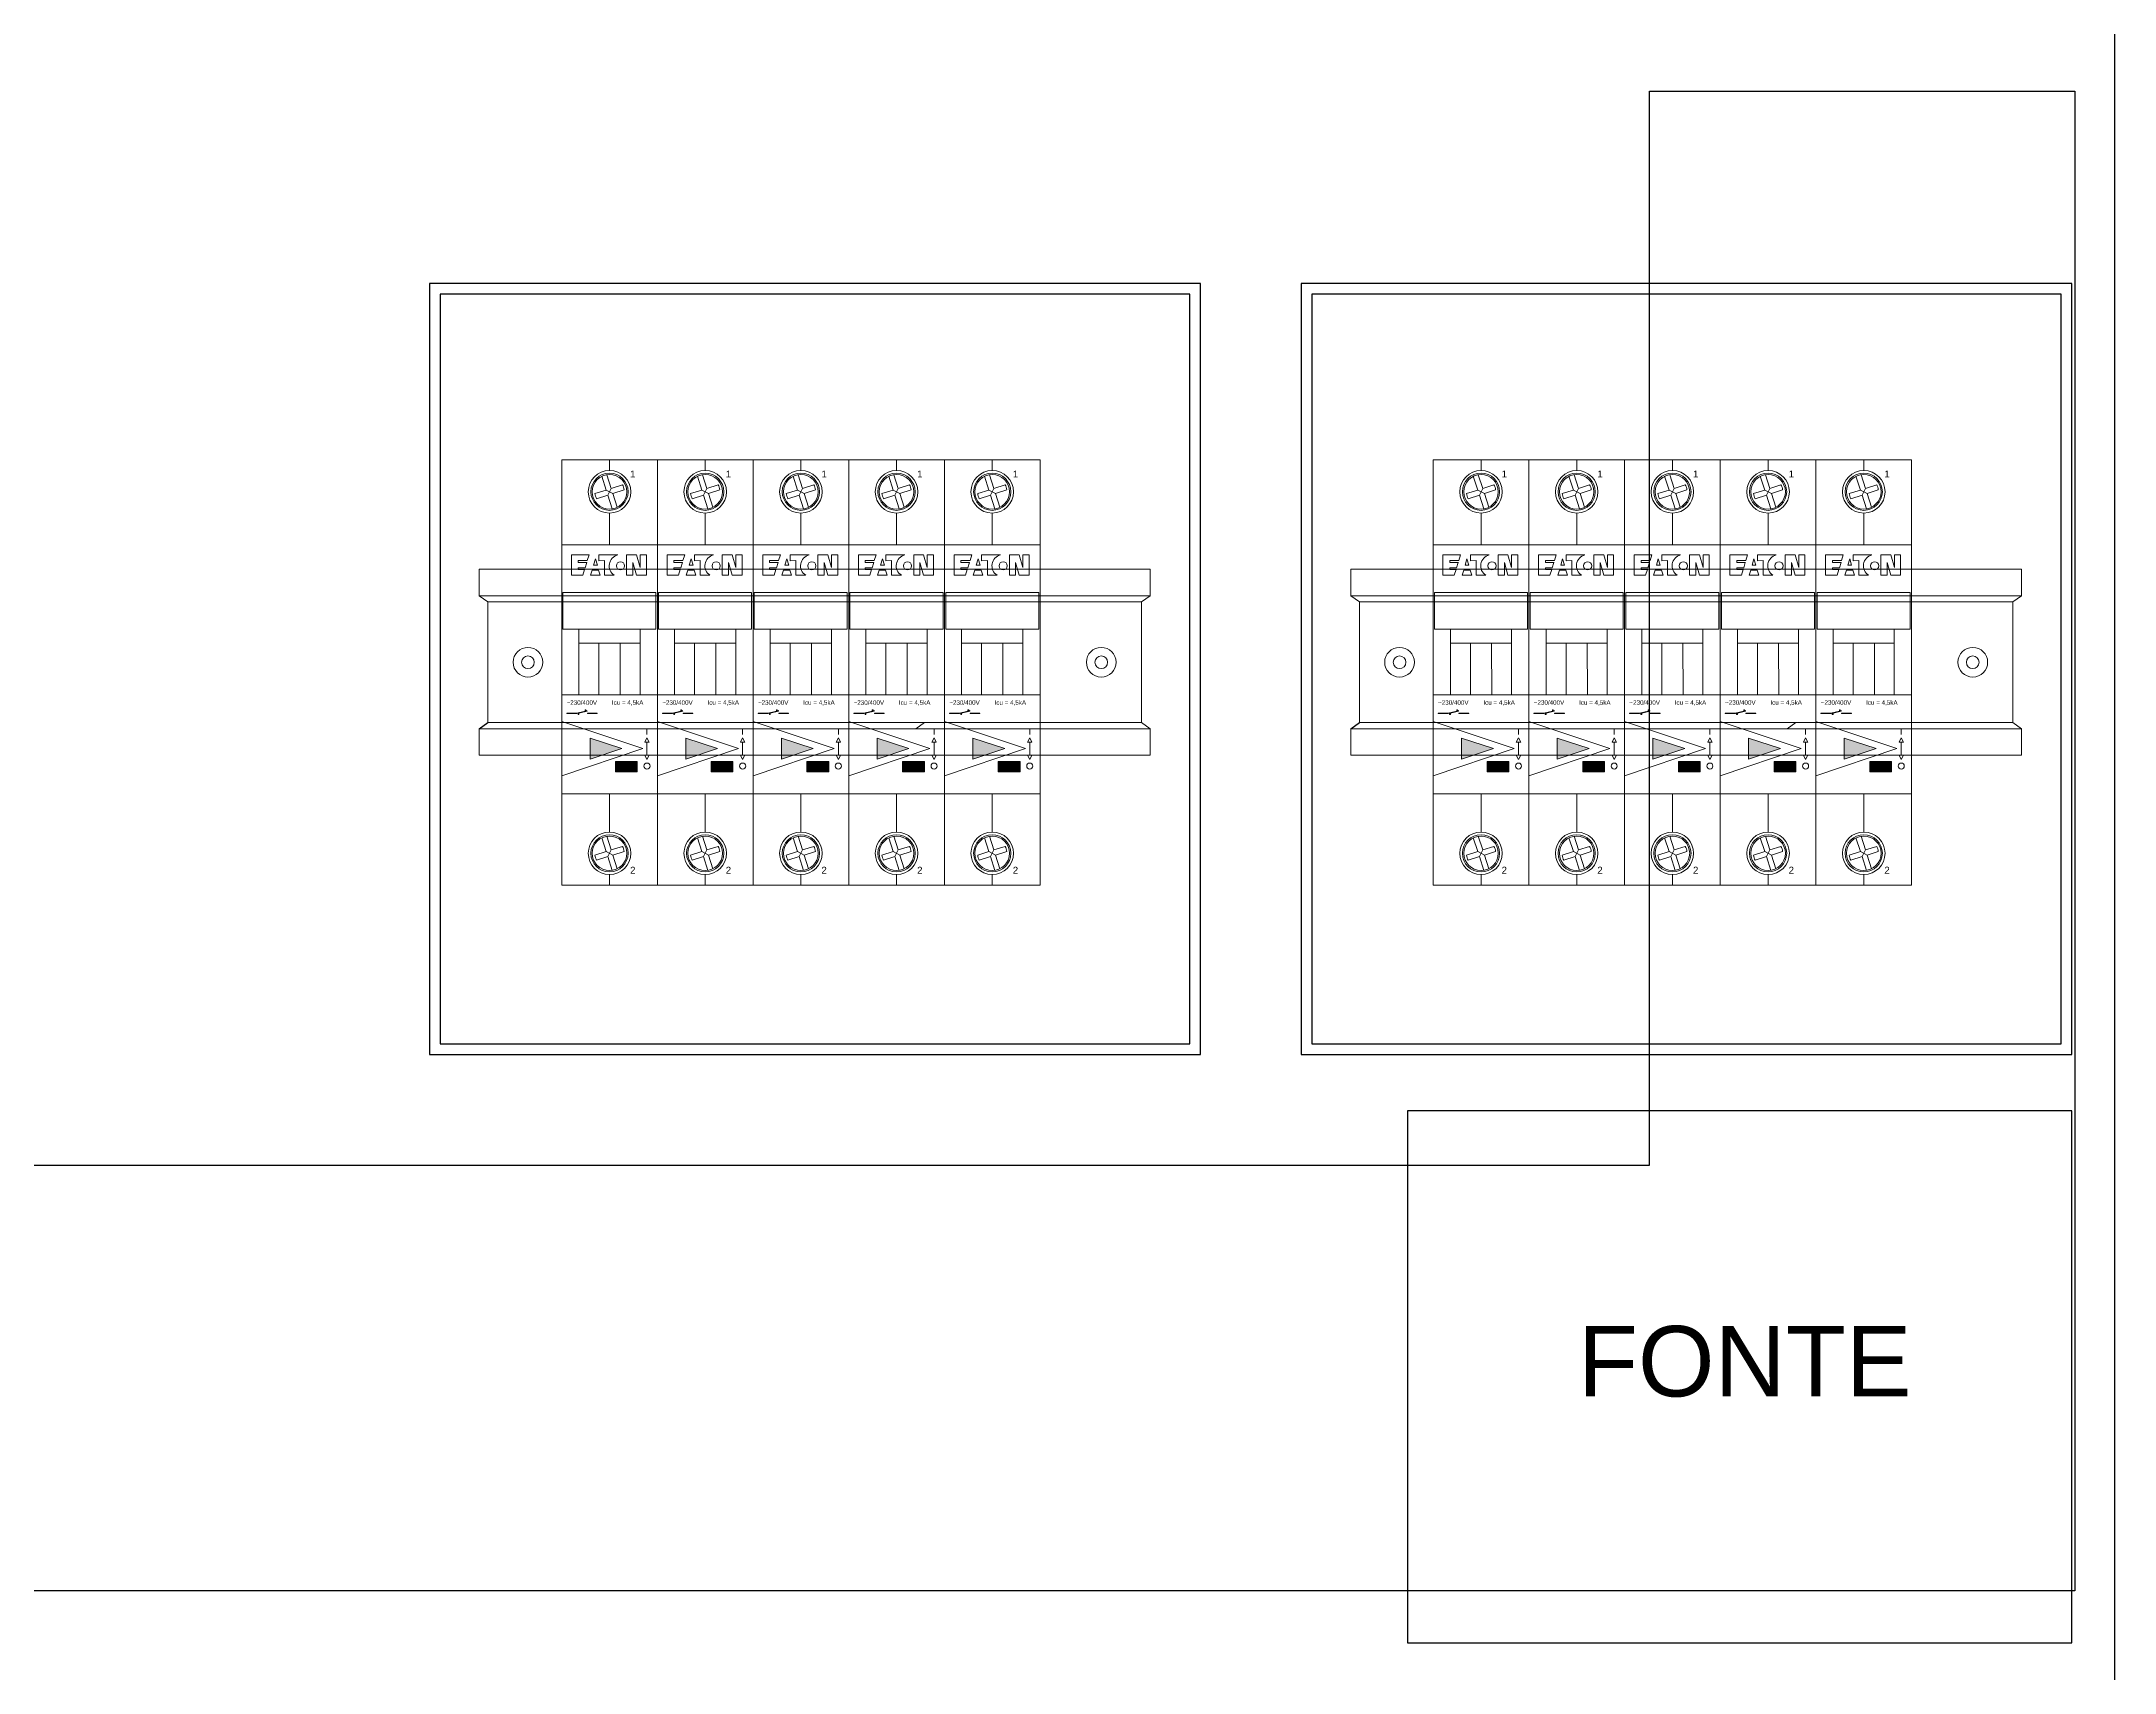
# Model space of a CAD drawing. Header units: millimetres. Extents: x 1729 to 7209, y 940 to 3564.
# Drawn here: x 2510.6 to 2900.6, y 1194.3 to 1501 of the extents above; entities that cross this region are included whole.
import ezdxf

# ---------------------------------------------------------------- set-up
doc = ezdxf.new("R2010")
doc.units = ezdxf.units.MM
doc.layers.add('Traço-fino', color=7, linetype='Continuous', transparency=0.7)
doc.styles.get("Standard").update_dxf_attribs({"font": 'arial.ttf'})

# ---------------------------------------------------------------- blocks, each defined once
blk = doc.blocks.new('A$C8af85e80')
at = {"lineweight": 0}
h = blk.add_hatch(color=256, dxfattribs=at)
h.paths.add_polyline_path([(6.68, 32.28), (6.68, 32.36), (4.83, 32.36), (4.83, 32.28)])
h.paths.add_polyline_path([(4.78, 32.74), (4.76, 32.83), (4.57, 32.78), (4.57, 32.99), (4.42, 32.99), (4.42, 32.75), (2.83, 32.37, -0.058386), (2.78, 32.36), (0.95, 32.36), (0.95, 32.28), (2.79, 32.28, 0.058386), (2.84, 32.28), (3.08, 32.34), (3.08, 32.12), (3.23, 32.12), (3.23, 32.38)])
h = blk.add_hatch(color=256, dxfattribs=at)
h.dxf.hatch_style = 1
h.paths.add_polyline_path([(5.34, 27.68), (5.34, 23.68), (11.34, 25.68)])
h = blk.add_hatch(color=256, dxfattribs=at)
h.dxf.hatch_style = 1
h.paths.add_polyline_path([(14.23, 21.35), (14.23, 23.25), (10.14, 23.25), (10.14, 21.35)], flags=17)
h.paths.add_polyline_path([(9.86, 21.23), (14.56, 21.23), (14.56, 23.23), (9.86, 23.23)], flags=9)
for p, q in [((0, 0), (0, 80)), ((0, 80), (18, 80)), ((9, 80), (9, 78)), ((18, 80), (18, 0)), ((8.37, 74.32), (9.63, 73.68)), ((9.32, 74.63), (8.68, 73.37)), ((9, 70), (9, 64)), ((0, 64), (18, 64)), ((1.82, 62.12), (5.15, 62.12)), ((1.82, 58.28), (1.82, 62.12)), ((3.1, 60.72), (3.1, 61.07)), ((3.1, 61.07), (4.82, 61.07)), ((3.1, 60.72), (4.73, 60.72)), ((3.1, 59.36), (3.1, 59.7)), ((3.1, 59.7), (4.41, 59.7)), ((3.1, 59.36), (4.31, 59.36)), ((3.97, 58.28), (4.31, 59.36)), ((4.41, 59.7), (4.72, 60.72)), ((4.82, 61.07), (5.15, 62.12)), ((5.74, 59.28), (5.42, 58.28)), ((5.74, 59.28), (6.94, 59.28)), ((6.35, 61.38), (5.99, 60.18)), ((5.99, 60.18), (6.72, 60.18)), ((6.35, 61.38), (6.72, 60.18)), ((6.94, 59.28), (7.26, 58.28)), ((6.99, 62.12), (6.99, 61.03)), ((6.99, 62.12), (10.55, 62.12)), ((8.08, 61.05), (6.99, 61.03)), ((8.08, 58.28), (8.08, 61.05)), ((12.22, 62.12), (14.07, 62.12)), ((12.22, 58.28), (12.22, 62.12)), ((13.39, 58.28), (13.39, 60.68)), ((13.39, 60.68), (14.07, 58.28)), ((14.76, 59.76), (14.07, 62.12)), ((14.76, 62.12), (15.93, 62.12)), ((14.76, 62.12), (14.76, 59.76)), ((15.93, 58.28), (15.93, 62.12)), ((0.24, 55.03), (17.74, 55.03)), ((0.24, 55.03), (0.24, 48.15)), ((1.82, 58.28), (3.97, 58.28)), ((5.42, 58.28), (7.26, 58.28)), ((8.08, 58.28), (9.9, 58.28)), ((12.22, 58.28), (13.39, 58.28)), ((14.07, 58.28), (15.93, 58.28)), ((17.74, 48.15), (17.74, 55.03)), ((0.24, 48.15), (3.24, 48.15)), ((0.24, 48.15), (17.74, 48.15)), ((3.24, 48.15), (3.24, 35.8)), ((14.74, 48.15), (17.74, 48.15)), ((14.74, 48.15), (14.74, 35.8)), ((3.24, 45.52), (14.74, 45.52)), ((6.99, 45.52), (7, 35.8)), ((10.99, 45.52), (11, 35.8)), ((0, 35.8), (18, 35.8)), ((2.78, 32.36), (0.95, 32.36)), ((0.95, 32.36), (0.95, 32.28)), ((2.79, 32.28), (0.95, 32.28)), ((4.42, 32.75), (2.83, 32.37)), ((3.08, 32.34), (2.84, 32.28)), ((3.08, 32.12), (3.08, 32.34)), ((3.23, 32.12), (3.08, 32.12)), ((4.78, 32.74), (3.23, 32.38)), ((3.23, 32.38), (3.23, 32.12)), ((4.42, 32.75), (4.42, 32.99)), ((4.42, 32.99), (4.57, 32.99)), ((4.57, 32.99), (4.57, 32.78)), ((4.76, 32.83), (4.57, 32.78)), ((4.78, 32.74), (4.76, 32.83)), ((6.68, 32.36), (4.83, 32.36)), ((4.83, 32.36), (4.83, 32.28)), ((6.68, 32.28), (4.83, 32.28)), ((6.68, 32.36), (6.68, 32.28)), ((15.24, 25.68), (0, 30.76)), ((5.34, 23.68), (5.34, 27.68)), ((11.34, 25.68), (5.34, 27.68)), ((15.64, 26.91), (16.05, 27.71)), ((16.05, 28.33), (16.05, 29.5)), ((16.05, 27.71), (16.46, 26.91)), ((15.24, 25.68), (0, 20.6)), ((11.34, 25.68), (5.34, 23.68)), ((15.64, 26.91), (16.46, 26.91)), ((15.64, 24.46), (16.46, 24.46)), ((16.05, 23.66), (15.64, 24.46)), ((16.05, 24.46), (16.05, 26.91)), ((16.46, 24.46), (16.05, 23.66)), ((10.14, 23.25), (14.23, 23.25)), ((10.14, 21.35), (10.14, 23.25)), ((14.23, 21.35), (10.14, 21.35)), ((14.23, 23.25), (14.23, 21.35)), ((0, 17.2), (18, 17.2)), ((9, 10), (9, 17.2)), ((8.37, 6.32), (9.63, 5.68)), ((9.32, 6.63), (8.68, 5.37)), ((18, 0), (0, 0)), ((9, 0), (9, 2))]:
    blk.add_line(p, q, dxfattribs=at)
for points in [[(7.54, 76.9), (8.37, 74.32), (6.26, 73.64, 0.09123), (6.57, 72.69), (8.68, 73.37), (9.51, 70.79)], [(8.49, 77.21), (9.32, 74.63), (11.43, 75.31, -0.09123), (11.74, 74.36), (9.63, 73.68), (10.46, 71.1)], [(7.54, 8.9), (8.37, 6.32), (6.26, 5.64, 0.09123), (6.57, 4.69), (8.68, 5.37), (9.51, 2.79)], [(8.49, 9.21), (9.32, 6.63), (11.43, 7.31, -0.09123), (11.74, 6.36), (9.63, 5.68), (10.46, 3.1)]]:
    blk.add_lwpolyline(points, format="xyb", dxfattribs=at)
for centre, radius in [((9, 74), 4), ((9, 74), 3.25), ((11.06, 60.06), 0.77), ((16.05, 22.4), 0.569), ((9, 6), 4), ((9, 6), 3.25)]:
    blk.add_circle(centre, radius, dxfattribs=at)
at = {"lineweight": 0, "ltscale": 3}
for centre in [(9, 74), (9, 6)]:
    blk.add_circle(centre, 3.5, dxfattribs=at)
at = {"lineweight": 0}
for centre, radius, start, end in [((11.06, 60.06), 2.12, 103.9613, 236.9193), ((2.78, 32.58), 0.22, 270, 283.3659), ((2.79, 32.5), 0.22, 270, 283.3659)]:
    blk.add_arc(centre, radius, start, end, dxfattribs=at)
for s, height, p in [('1', 1.3, (12.87, 76.68)), ('~230/400V', 0.844, (0.92, 33.93)), ('Icu = 4,5kA', 0.8442, (9.44, 33.93)), ('3000', 1.3, (10.19, 21.59)), ('2', 1.3, (12.87, 2.17))]:
    blk.add_text(s, height=height, dxfattribs=at).set_placement(p)

msp = doc.modelspace()

# ---------------------------------------------------------------- linework, layer by layer
at = {"lineweight": 0}
for p, q in [((2675.119, 1401.801), (2675.119, 1401.801)), ((2719.183, 1401.801), (2719.183, 1401.801)), ((2839.075, 1401.801), (2839.075, 1401.801)), ((2883.14, 1401.801), (2883.14, 1401.801)), ((2675.119, 1371.801), (2676.743, 1372.957)), ((2719.183, 1371.801), (2717.559, 1372.957)), ((2839.075, 1371.801), (2840.7, 1372.957)), ((2883.14, 1371.801), (2881.516, 1372.957)), ((2675.119, 1366.801), (2675.119, 1366.801)), ((2719.183, 1366.801), (2719.183, 1366.801)), ((2839.075, 1366.801), (2839.075, 1366.801)), ((2883.14, 1366.801), (2883.14, 1366.801))]:
    msp.add_line(p, q, dxfattribs=at)
for p, q in [((2592.986, 1371.801), (2594.611, 1372.957)), ((2756.943, 1371.801), (2758.567, 1372.957))]:
    msp.add_line(p, q)
for points in [[(2900.631, 939.679), (1800.631, 939.679), (1800.631, 1739.679), (2900.631, 1739.679)], [(2583.654, 1310.517), (2728.654, 1310.517), (2728.654, 1455.517), (2583.654, 1455.517)], [(2747.611, 1310.517), (2892.611, 1310.517), (2892.611, 1455.517), (2747.611, 1455.517)], [(2585.654, 1312.517), (2726.654, 1312.517), (2726.654, 1453.517), (2585.654, 1453.517)], [(2749.611, 1312.517), (2890.611, 1312.517), (2890.611, 1453.517), (2749.611, 1453.517)], [(2767.611, 1199.901), (2892.611, 1199.901), (2892.611, 1299.901), (2767.611, 1299.901)]]:
    msp.add_lwpolyline(points, close=True)
for points in [[(2592.986, 1396.801), (2719.183, 1396.801), (2719.183, 1401.801), (2592.986, 1401.801), (2592.986, 1401.801), (2592.986, 1396.801)], [(2756.943, 1396.801), (2883.14, 1396.801), (2883.14, 1401.801), (2756.943, 1401.801), (2756.943, 1401.801), (2756.943, 1396.801)], [(2592.986, 1371.801), (2719.183, 1371.801), (2719.183, 1366.801), (2592.986, 1366.801), (2592.986, 1366.801), (2592.986, 1371.801)], [(2756.943, 1371.801), (2883.14, 1371.801), (2883.14, 1366.801), (2756.943, 1366.801), (2756.943, 1366.801), (2756.943, 1371.801)]]:
    msp.add_lwpolyline(points, close=True, dxfattribs=at)
for points in [[(2592.986, 1396.801), (2594.611, 1395.644), (2594.611, 1395.644)], [(2594.611, 1395.644), (2717.559, 1395.644), (2717.559, 1395.644), (2719.183, 1396.801)], [(2756.943, 1396.801), (2758.567, 1395.644), (2758.567, 1395.644)], [(2758.567, 1395.644), (2881.516, 1395.644), (2881.516, 1395.644), (2883.14, 1396.801)], [(2594.611, 1395.644), (2594.611, 1372.957), (2594.611, 1372.957), (2594.611, 1372.957), (2717.559, 1372.957), (2717.559, 1372.957), (2717.559, 1395.644)], [(2758.567, 1395.644), (2758.567, 1372.957), (2758.567, 1372.957), (2758.567, 1372.957), (2881.516, 1372.957), (2881.516, 1372.957), (2881.516, 1395.644)]]:
    msp.add_lwpolyline(points, dxfattribs=at)
for centre, radius in [((2602.16, 1384.301), 2.792), ((2602.16, 1384.301), 1.193), ((2710.009, 1384.301), 2.792), ((2710.009, 1384.301), 1.193), ((2766.117, 1384.301), 2.792), ((2766.117, 1384.301), 1.193), ((2873.966, 1384.301), 2.792), ((2873.966, 1384.301), 1.193)]:
    msp.add_circle(centre, radius, dxfattribs=at)
at = {"layer": 'Traço-fino'}
msp.add_lwpolyline([(1800.631, 1289.679), (2813.131, 1289.679), (2813.131, 1491.679), (2893.131, 1491.679), (2893.131, 1209.679), (2893.131, 1209.679), (1800.631, 1209.679)], dxfattribs=at)

# ---------------------------------------------------------------- block references
for p in [(2608.496, 1342.364), (2626.496, 1342.364), (2644.496, 1342.364), (2662.496, 1342.364), (2680.496, 1342.364), (2772.453, 1342.364), (2790.453, 1342.364), (2808.453, 1342.364), (2826.453, 1342.364), (2844.453, 1342.364)]:
    msp.add_blockref('A$C8af85e80', p)

# ---------------------------------------------------------------- texts
at = {"insert": (2799.658, 1259.474), "char_height": 13.2641, "attachment_point": 1}
msp.add_mtext_dynamic_manual_height_columns('FONTE', width=48.37404, gutter_width=66.321, heights=[0], dxfattribs=at)

doc.saveas('drawing.dxf')
